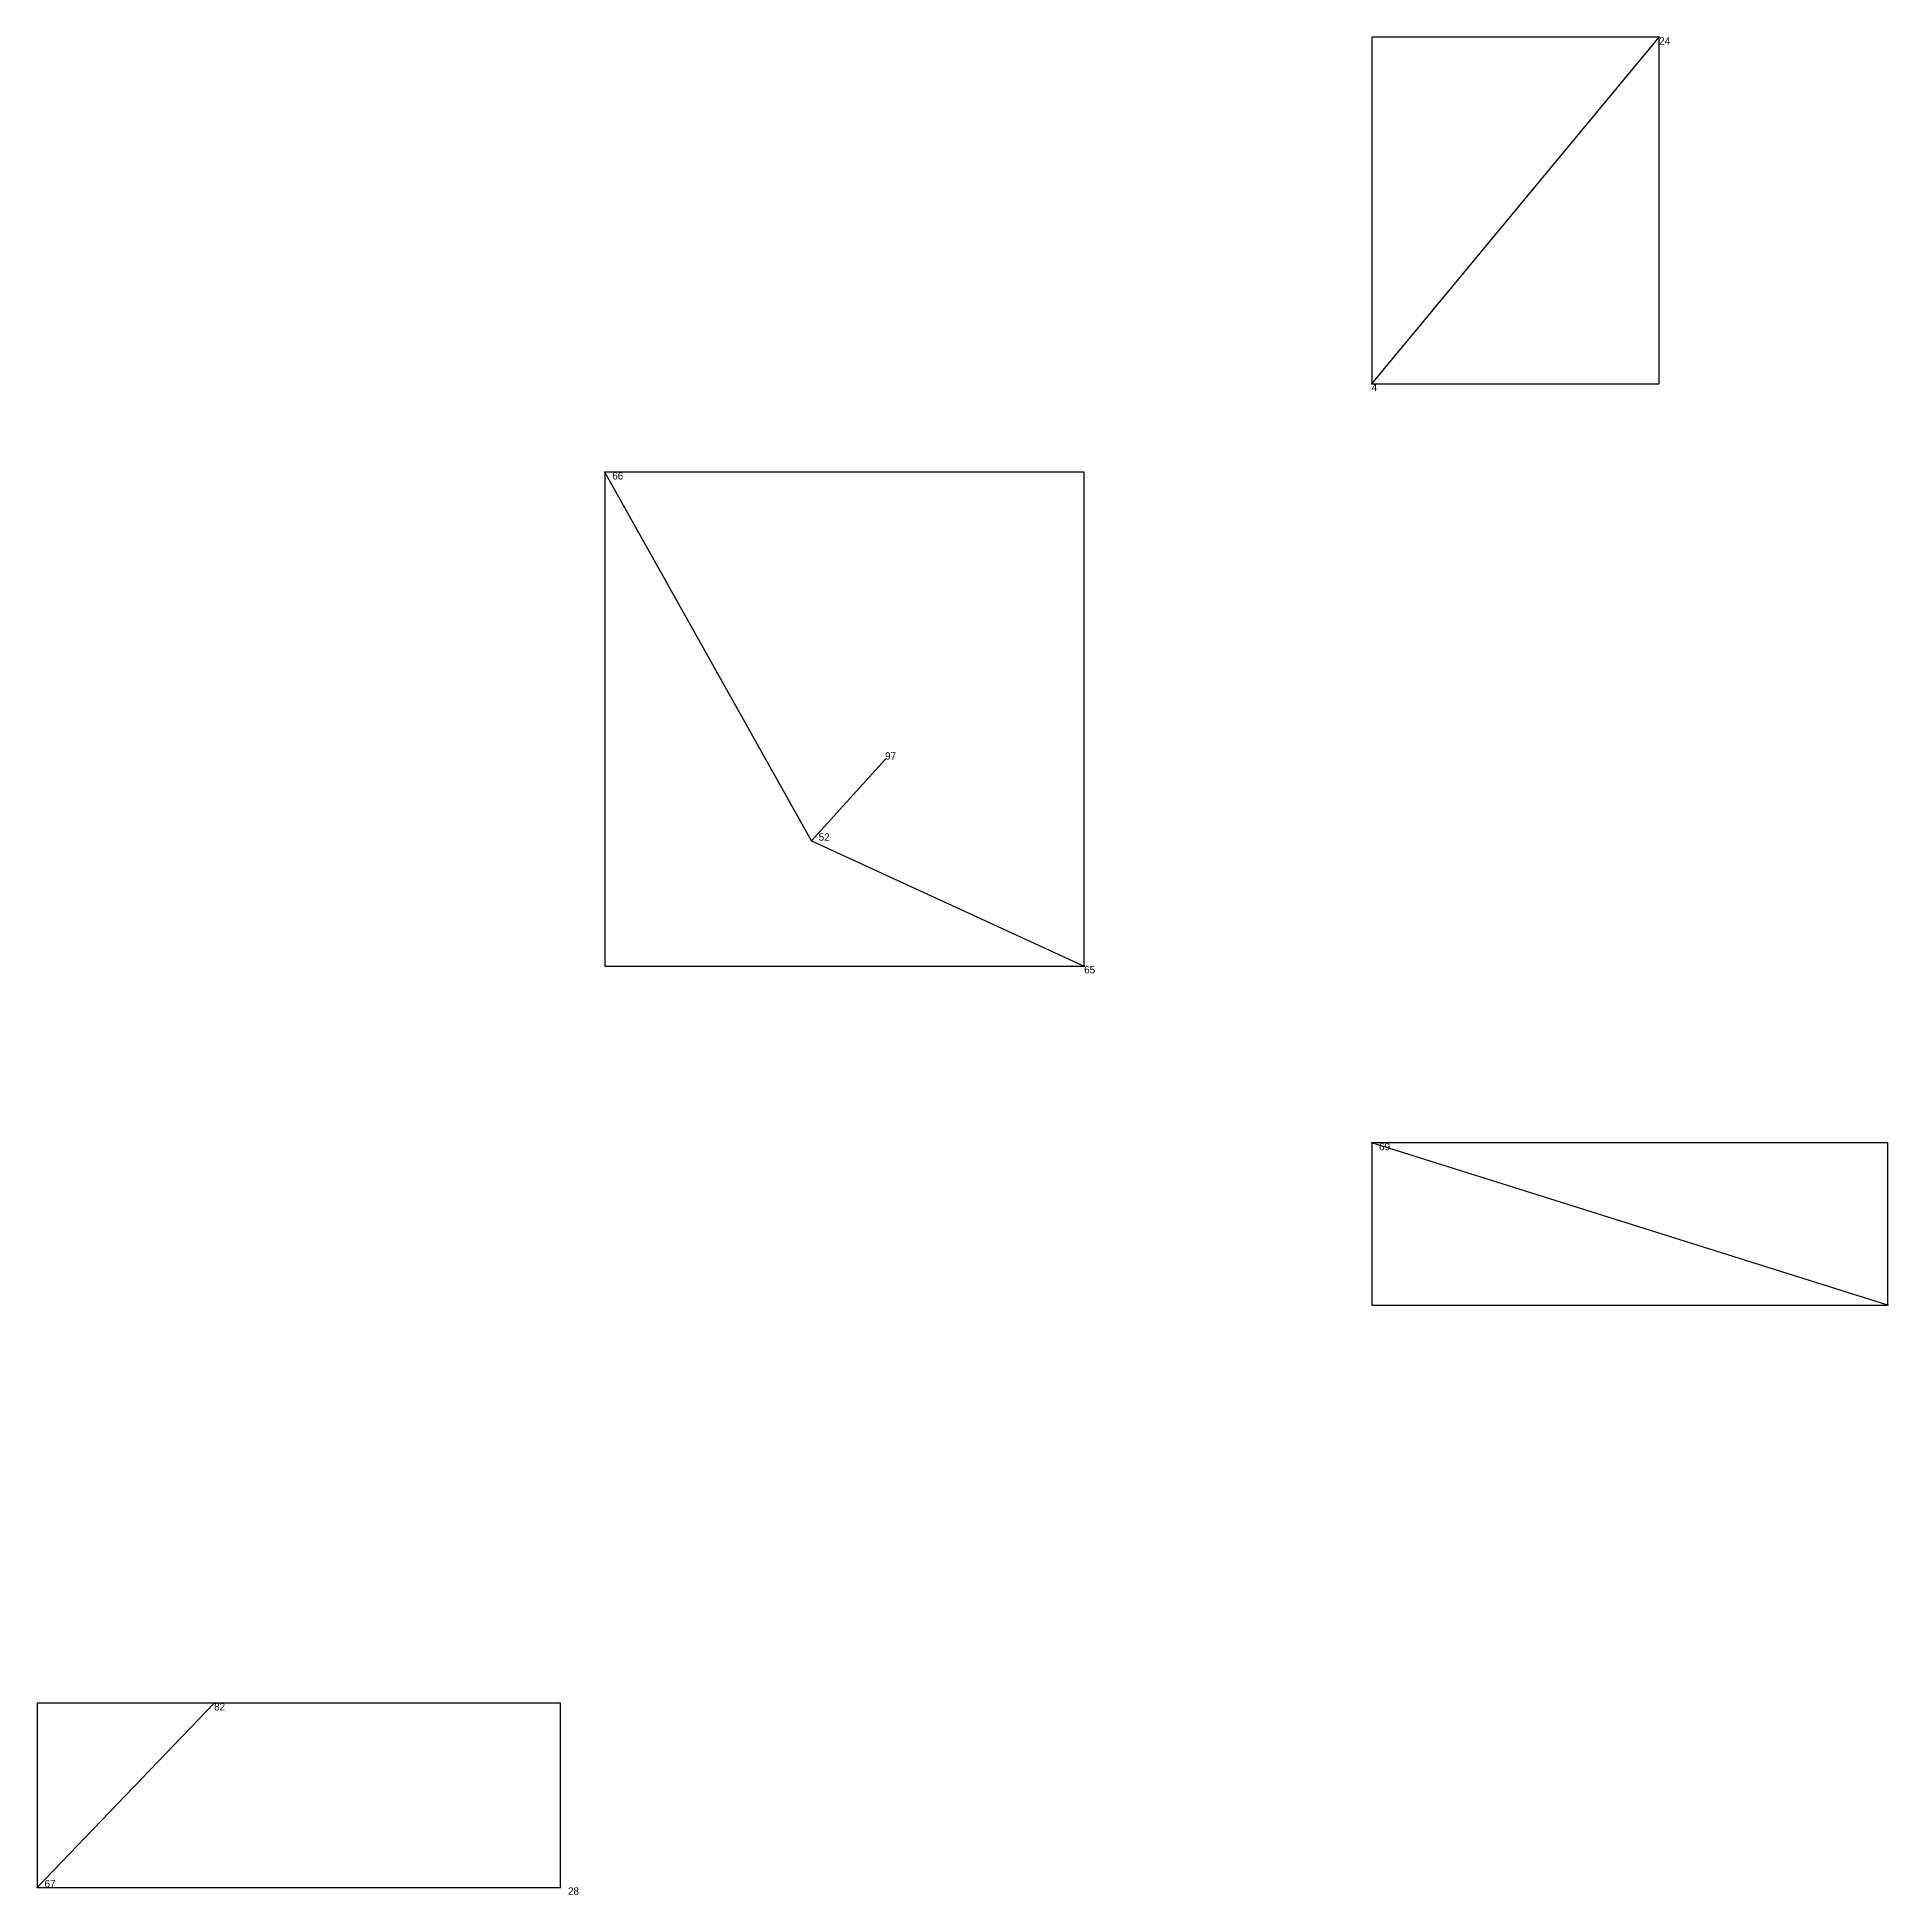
# Model space of a CAD drawing. Extents: x 0.01 to 1.001, y 0.007 to 0.988.
# Drawn here: x 0.526 to 0.777, y 0.53 to 0.782 of the extents above; entities that cross this region are included whole.
import ezdxf

# ---------------------------------------------------------------- set-up
doc = ezdxf.new("R2010")
doc.units = 0
for name, color, linetype in [('Clients', 3, 'CONTINUOUS'), ('Facilities', 3, 'CONTINUOUS'), ('Facilities_lines', 3, 'CONTINUOUS'), ('Min_max_boxes', 1, 'CONTINUOUS'), ('Normals', 1, 'CONTINUOUS'), ('Source_points', 5, 'CONTINUOUS'), ('Text', 3, 'CONTINUOUS')]:
    doc.layers.add(name, color=color, linetype=linetype)

msp = doc.modelspace()

# ---------------------------------------------------------------- linework, layer by layer
at = {"layer": 'Clients', "color": 5}
for p in [(0.746, 0.782), (0.603, 0.723), (0.641, 0.684), (0.668, 0.656), (0.707, 0.632), (0.55, 0.556), (0.597, 0.531)]:
    msp.add_point(p, dxfattribs=at)
at = {"layer": 'Facilities', "color": 3}
for p in [(0.707, 0.735), (0.631, 0.673), (0.777, 0.61), (0.526, 0.531)]:
    msp.add_point(p, dxfattribs=at)
at = {"layer": 'Facilities_lines', "color": 3}
for p, q in [((0.707, 0.735), (0.746, 0.782)), ((0.631, 0.673), (0.603, 0.723)), ((0.631, 0.673), (0.641, 0.684)), ((0.631, 0.673), (0.668, 0.656)), ((0.777, 0.61), (0.707, 0.632)), ((0.526, 0.531), (0.55, 0.556)), ((0.526, 0.531), (0.597, 0.531))]:
    msp.add_line(p, q, dxfattribs=at)
at = {"layer": 'Min_max_boxes', "color": 1}
for p, q in [((0.746, 0.782), (0.707, 0.782)), ((0.707, 0.782), (0.707, 0.735)), ((0.746, 0.782), (0.707, 0.782)), ((0.707, 0.782), (0.707, 0.735)), ((0.707, 0.782), (0.707, 0.782)), ((0.746, 0.735), (0.746, 0.782)), ((0.746, 0.735), (0.746, 0.782)), ((0.746, 0.782), (0.746, 0.782)), ((0.707, 0.735), (0.746, 0.735)), ((0.707, 0.735), (0.746, 0.735)), ((0.707, 0.735), (0.707, 0.735)), ((0.746, 0.735), (0.746, 0.735)), ((0.668, 0.723), (0.603, 0.723)), ((0.603, 0.723), (0.603, 0.656)), ((0.668, 0.723), (0.603, 0.723)), ((0.603, 0.723), (0.603, 0.656)), ((0.603, 0.723), (0.603, 0.723)), ((0.668, 0.656), (0.668, 0.723)), ((0.668, 0.656), (0.668, 0.723)), ((0.668, 0.723), (0.668, 0.723)), ((0.603, 0.656), (0.668, 0.656)), ((0.603, 0.656), (0.668, 0.656)), ((0.603, 0.656), (0.603, 0.656)), ((0.668, 0.656), (0.668, 0.656)), ((0.777, 0.632), (0.707, 0.632)), ((0.707, 0.632), (0.707, 0.61)), ((0.777, 0.632), (0.707, 0.632)), ((0.707, 0.632), (0.707, 0.61)), ((0.707, 0.632), (0.707, 0.632)), ((0.777, 0.61), (0.777, 0.632)), ((0.777, 0.61), (0.777, 0.632)), ((0.777, 0.632), (0.777, 0.632)), ((0.707, 0.61), (0.777, 0.61)), ((0.707, 0.61), (0.777, 0.61)), ((0.707, 0.61), (0.707, 0.61)), ((0.777, 0.61), (0.777, 0.61)), ((0.597, 0.556), (0.526, 0.556)), ((0.526, 0.556), (0.526, 0.531)), ((0.597, 0.556), (0.526, 0.556)), ((0.526, 0.556), (0.526, 0.531)), ((0.526, 0.556), (0.526, 0.556)), ((0.597, 0.531), (0.597, 0.556)), ((0.597, 0.531), (0.597, 0.556)), ((0.597, 0.556), (0.597, 0.556)), ((0.526, 0.531), (0.597, 0.531)), ((0.526, 0.531), (0.597, 0.531)), ((0.526, 0.531), (0.526, 0.531)), ((0.597, 0.531), (0.597, 0.531))]:
    msp.add_line(p, q, dxfattribs=at)
at = {"layer": 'Normals', "color": 1}
for p, q in [((0.746, 0.782), (0.746, 0.782, 0.1)), ((0.707, 0.735), (0.707, 0.735, 0.1)), ((0.603, 0.723), (0.603, 0.723, 0.1)), ((0.641, 0.684), (0.641, 0.684, 0.1)), ((0.631, 0.673), (0.631, 0.673, 0.1)), ((0.668, 0.656), (0.668, 0.656, 0.1)), ((0.707, 0.632), (0.707, 0.632, 0.1)), ((0.777, 0.61), (0.777, 0.61, 0.1)), ((0.55, 0.556), (0.55, 0.556, 0.1)), ((0.526, 0.531), (0.526, 0.531, 0.1)), ((0.597, 0.531), (0.597, 0.531, 0.1))]:
    msp.add_line(p, q, dxfattribs=at)
at = {"layer": 'Source_points', "color": 5}
for p in [(0.746, 0.782), (0.707, 0.735), (0.603, 0.723), (0.641, 0.684), (0.631, 0.673), (0.668, 0.656), (0.707, 0.632), (0.777, 0.61), (0.55, 0.556), (0.526, 0.531), (0.597, 0.531)]:
    msp.add_point(p, dxfattribs=at)

# ---------------------------------------------------------------- texts
at = {"layer": 'Text', "color": 3}
for s, p in [('24', (0.746, 0.781)), ('4', (0.707, 0.734)), ('66', (0.604, 0.722)), ('97', (0.641, 0.684)), ('52', (0.632, 0.673)), ('65', (0.668, 0.655)), ('69', (0.708, 0.631)), ('82', (0.55, 0.555)), ('67', (0.527, 0.531)), ('28', (0.598, 0.53))]:
    msp.add_text(s, height=0.001, dxfattribs=at).set_placement(p)

doc.saveas('drawing.dxf')
